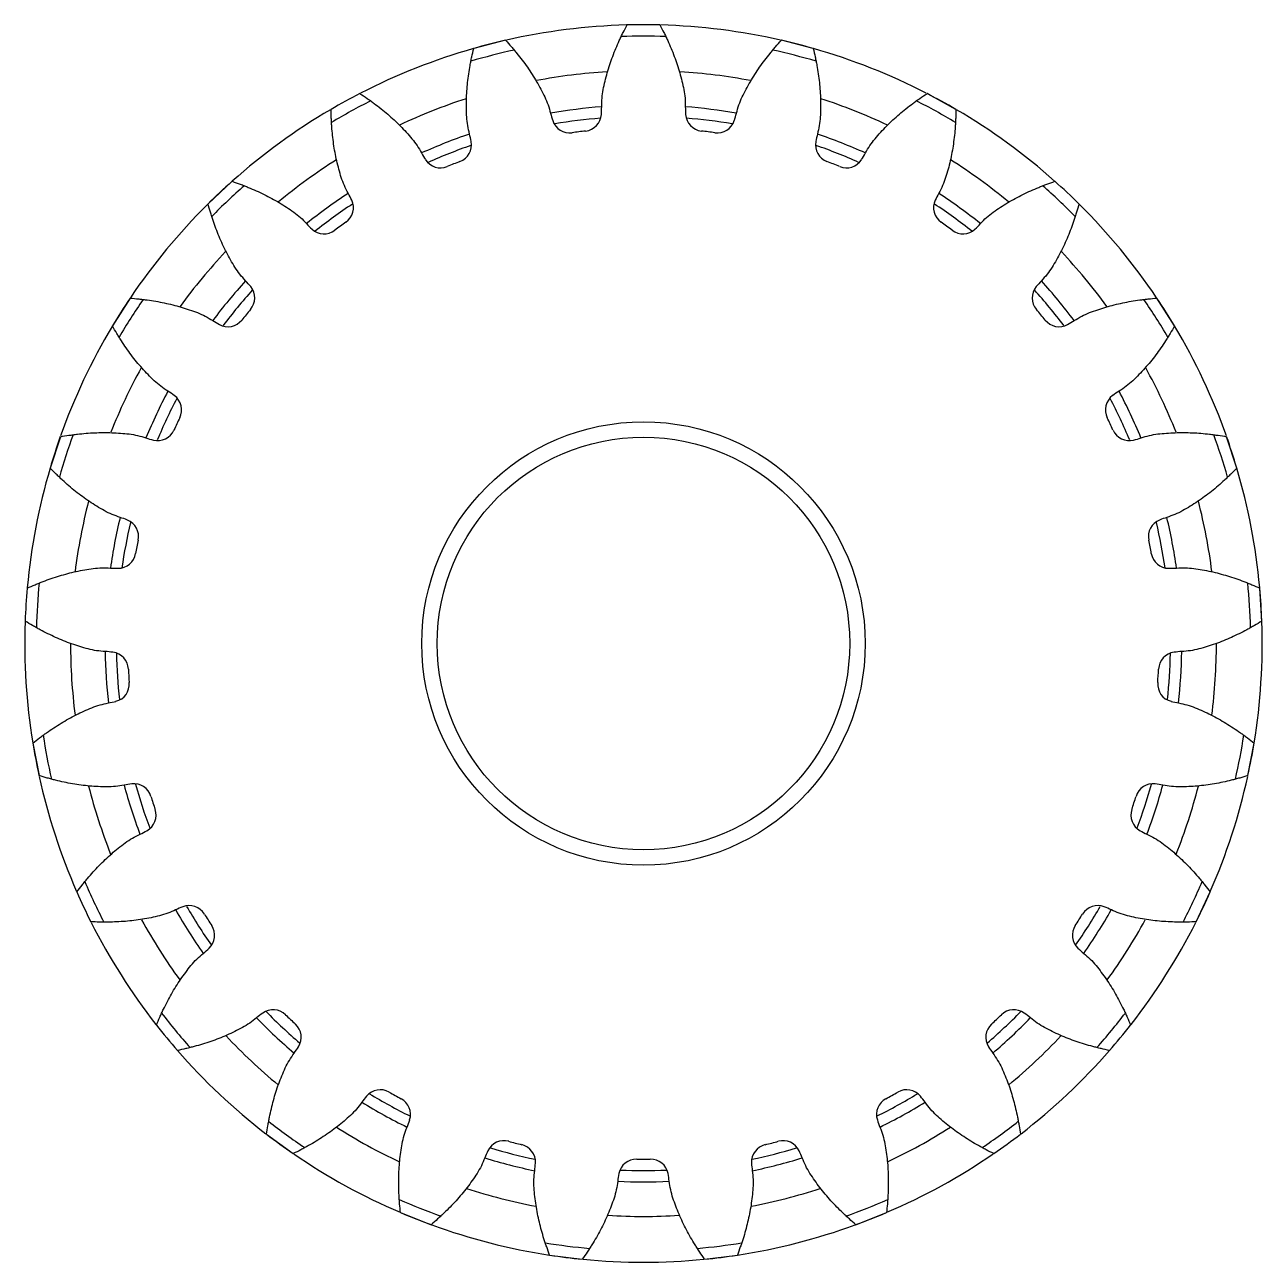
# Model space of a CAD drawing. Header units: inches. Extents: x 0.9 to 97.5, y -1.2 to 16.7.
# Drawn here: x 15.284 to 17.534, y 13.581 to 15.831 of the extents above; entities that cross this region are included whole.
import ezdxf

# ---------------------------------------------------------------- set-up
doc = ezdxf.new("R2010")
doc.units = ezdxf.units.IN
doc.header["$MEASUREMENT"] = 0

msp = doc.modelspace()

# ---------------------------------------------------------------- linework, layer by layer
at = {"color": 7, "linetype": 'Continuous'}
for p, q in [((16.439, 15.8311), (16.3791, 15.8311)), ((16.1584, 15.8032), (16.1003, 15.7883)), ((16.7178, 15.7883), (16.6597, 15.8032)), ((16.9771, 15.6775), (16.9245, 15.7064)), ((15.6611, 15.5468), (15.6173, 15.5057)), ((15.4756, 15.3344), (15.4434, 15.2838)), ((17.3746, 15.2838), (17.3425, 15.3344)), ((15.3488, 15.0825), (15.3302, 15.0255)), ((17.4879, 15.0255), (17.4693, 15.0825)), ((17.5333, 14.7472), (17.5295, 14.807)), ((15.2987, 14.5252), (15.31, 14.4663)), ((17.5081, 14.4663), (17.5193, 14.5252)), ((17.4138, 14.2005), (17.4394, 14.2548)), ((15.7238, 13.8143), (15.7723, 13.779)), ((15.9672, 13.6719), (16.0229, 13.6498)), ((16.7952, 13.6498), (16.8509, 13.6719)), ((16.2383, 13.5945), (16.2978, 13.587)), ((16.5202, 13.587), (16.5797, 13.5945))]:
    msp.add_line(p, q, dxfattribs=at)
for radius in [0.4031, 0.375]:
    msp.add_circle((16.409, 14.7065), radius, dxfattribs=at)
at = {"color": 40, "linetype": 'Continuous'}
for radius, start, end in [(1.125, 91.5814, 102.7907), (1.125, 77.2092, 88.4186), (1.125, 105.9424, 117.2025), (1.125, 62.7974, 74.0576), (1.0417, 93.6443, 100.765), (1.0417, 79.2349, 86.3556), (1.0417, 108.0286, 115.1938), (1.0417, 64.8058, 71.9712), (1.125, 120.3921, 131.6473), (0.9788, 94.4556, 99.9304), (0.9583, 94.6629, 99.683), (0.9788, 80.0696, 85.5444), (0.9583, 80.317, 85.3371), (1.125, 48.3527, 59.6079), (0.9788, 108.8637, 114.3351), (0.9788, 65.6649, 71.1363), (0.9583, 109.1023, 114.0928), (0.9583, 65.9072, 70.8977), (1.0417, 122.3994, 129.5766), (1.0417, 50.4231, 57.6002), (1.125, 134.8098, 146.0276), (0.9788, 123.2697, 128.7455), (0.9583, 123.519, 128.5492), (0.9583, 51.4508, 56.481), (0.9788, 51.2544, 56.7302), (1.125, 33.9724, 45.1901), (1.0417, 136.8312, 143.9564), (1.0417, 36.0435, 43.1686), (0.9788, 137.6588, 143.1309), (0.9583, 137.8738, 142.8859), (0.9583, 37.1141, 42.1262), (0.9788, 36.8691, 42.3412), (1.125, 149.1891, 160.3924), (1.125, 19.6075, 30.8109), (1.0417, 151.2443, 158.3619), (1.0417, 21.6379, 28.7556), (0.9788, 152.0623, 157.5339), (0.9788, 22.4661, 27.9376), (0.9583, 152.2966, 157.2886), (0.9583, 22.7114, 27.7034), (1.125, 163.5275, 174.7981), (1.125, 5.2018, 16.4725), (1.0417, 165.6332, 172.7879), (1.0417, 7.2118, 14.3666), (0.9788, 166.4696, 171.9443), (0.9583, 166.7199, 171.7413), (0.9583, 8.2587, 13.2801), (0.9788, 8.0556, 13.5303), (1.125, 177.9858, 189.2378), (1.125, 350.7622, 2.0141), (1.0417, 180, 187.1828), (1.0417, 352.8168, 0), (0.9788, 180.8615, 186.3317), (0.9583, 181.0834, 186.0898), (0.9583, 353.9102, 358.9166), (0.9788, 353.6683, 359.1384), (1.125, 192.4093, 203.6379), (1.0417, 194.4271, 201.5578), (0.9788, 195.261, 200.7329), (0.9583, 195.4903, 200.4853), (0.9583, 339.5147, 344.5097), (0.9788, 339.2671, 344.739), (1.0417, 338.4421, 345.5727), (1.125, 336.3621, 347.5906), (0.9788, 209.6693, 215.1431), (0.9583, 209.9199, 214.9325), (0.9583, 325.0675, 330.0801), (0.9788, 324.8569, 330.3307), (1.125, 206.7955, 217.9953), (1.0417, 208.8436, 215.9594), (1.0417, 324.0404, 331.1563), (1.125, 322.0047, 333.2045), (0.9788, 224.0638, 229.5328), (0.9583, 224.2918, 229.2948), (0.9583, 310.7052, 315.7082), (0.9788, 310.4672, 315.9361), (1.0417, 223.2369, 230.3824), (1.0417, 309.6174, 316.7629), (1.125, 221.1275, 232.3946), (1.125, 307.6053, 318.8725), (0.9583, 238.6833, 243.6827), (0.9583, 296.3173, 301.3167), (0.9788, 238.4596, 243.9319), (0.9788, 296.068, 301.5404), (1.0417, 237.6014, 244.79), (1.0417, 295.2096, 302.3982), (1.125, 235.5788, 246.8291), (0.9788, 252.8688, 258.3417), (0.9583, 253.1191, 258.1243), (0.9583, 281.8757, 286.8809), (0.9788, 281.6582, 287.1312), (1.125, 293.1709, 304.4212), (0.9583, 267.4991, 272.5009), (0.9788, 267.2657, 272.7343), (1.0417, 252.0225, 259.16), (1.0417, 280.8399, 287.9773), (1.0417, 266.4423, 273.5576), (1.125, 250.0078, 261.2496), (1.125, 278.7504, 289.9921), (1.125, 264.4007, 275.5993)]:
    msp.add_arc((16.409, 14.7065), radius, start, end, dxfattribs=at)
at = {"color": 7, "linetype": 'Continuous'}
for centre, radius, start, end in [((16.409, 14.7065), 1.125, 88.4725, 91.5275), ((16.409, 14.7065), 1.125, 102.8725, 105.9275), ((16.409, 14.7065), 1.1042, 87.8888, 92.1112), ((16.409, 14.7065), 1.125, 74.0725, 77.1275), ((16.409, 14.7065), 1.1042, 102.2888, 106.5112), ((16.409, 14.7065), 1.1042, 73.4888, 77.7112), ((16.409, 14.7065), 1.125, 117.2725, 120.3275), ((16.409, 14.7065), 1.125, 59.6725, 62.7275), ((16.409, 14.7065), 1.1042, 116.6888, 120.9112), ((16.409, 14.7065), 1.1042, 59.0888, 63.3112), ((16.3002, 15.6705), 0.0325, 276.4437, 356.1034), ((16.5179, 15.6705), 0.0325, 183.8966, 263.5563), ((16.2748, 15.6673), 0.0325, 198.2966, 277.9563), ((16.409, 14.7065), 0.9377, 96.4437, 97.9563), ((16.409, 14.7065), 0.9377, 82.0437, 83.5563), ((16.5433, 15.6673), 0.0325, 262.0437, 341.7034), ((16.0638, 15.6132), 0.0325, 290.8437, 10.5034), ((16.7542, 15.6132), 0.0325, 169.4966, 249.1563), ((16.04, 15.6037), 0.0325, 212.6966, 292.3563), ((16.409, 14.7065), 0.9377, 110.8437, 112.3563), ((16.409, 14.7065), 0.9377, 67.6437, 69.1563), ((16.7781, 15.6037), 0.0325, 247.6437, 327.3034), ((16.409, 14.7065), 1.125, 131.6725, 134.7275), ((16.409, 14.7065), 1.1042, 131.0888, 135.3112), ((16.409, 14.7065), 1.1042, 44.6888, 48.9112), ((16.409, 14.7065), 1.125, 45.2725, 48.3275), ((15.8492, 15.4988), 0.0325, 305.2437, 24.9034), ((16.9689, 15.4988), 0.0325, 155.0966, 234.7563), ((15.8285, 15.4838), 0.0325, 227.0966, 306.7563), ((16.409, 14.7065), 0.9377, 125.2437, 126.7563), ((16.409, 14.7065), 0.9377, 53.2437, 54.7563), ((16.9896, 15.4838), 0.0325, 233.2437, 312.9034), ((15.6697, 15.3347), 0.0325, 319.6437, 39.3034), ((17.1483, 15.3347), 0.0325, 140.6966, 220.3563), ((16.409, 14.7065), 1.125, 146.0725, 149.1275), ((16.409, 14.7065), 1.1042, 145.4888, 149.7112), ((16.409, 14.7065), 1.1042, 30.2888, 34.5112), ((16.409, 14.7065), 1.125, 30.8725, 33.9275), ((16.409, 14.7065), 0.9377, 139.6437, 141.1563), ((16.409, 14.7065), 0.9377, 38.8437, 40.3563), ((15.6534, 15.315), 0.0325, 241.4966, 321.1563), ((17.1647, 15.315), 0.0325, 218.8437, 298.5034), ((15.5367, 15.1311), 0.0325, 334.0437, 53.7034), ((17.2813, 15.1311), 0.0325, 126.2966, 205.9563), ((16.409, 14.7065), 0.9377, 154.0437, 155.5563), ((16.409, 14.7065), 0.9377, 24.4437, 25.9563), ((16.409, 14.7065), 1.125, 160.4725, 163.5275), ((16.409, 14.7065), 1.1042, 159.8888, 164.1112), ((15.5258, 15.1079), 0.0325, 255.8966, 335.5563), ((17.2923, 15.1079), 0.0325, 204.4437, 284.1034), ((16.409, 14.7065), 1.1042, 15.8888, 20.1112), ((16.409, 14.7065), 1.125, 16.4725, 19.5275), ((15.4585, 14.9008), 0.0325, 348.4437, 68.1034), ((17.3595, 14.9008), 0.0325, 111.8966, 191.5563), ((16.409, 14.7065), 0.9377, 168.4437, 169.9563), ((16.409, 14.7065), 0.9377, 10.0437, 11.5563), ((15.4537, 14.8757), 0.0325, 270.2966, 349.9563), ((17.3643, 14.8757), 0.0325, 190.0437, 269.7034), ((16.409, 14.7065), 1.125, 174.8725, 177.9275), ((16.409, 14.7065), 1.1042, 174.2888, 178.5112), ((16.409, 14.7065), 1.1042, 1.4888, 5.7112), ((16.409, 14.7065), 1.125, 2.0725, 5.1275), ((15.4401, 14.6583), 0.0325, 2.8437, 82.5034), ((17.378, 14.6583), 0.0325, 97.4966, 177.1563), ((16.409, 14.7065), 0.9377, 182.8437, 184.3563), ((16.409, 14.7065), 0.9377, 355.6437, 357.1563), ((15.4417, 14.6328), 0.0325, 284.6966, 4.3563), ((17.3764, 14.6328), 0.0325, 175.6437, 255.3034), ((16.409, 14.7065), 1.1042, 188.6888, 192.9112), ((16.409, 14.7065), 1.1042, 347.0888, 351.3112), ((16.409, 14.7065), 1.125, 189.2725, 192.3275), ((16.409, 14.7065), 1.125, 347.6725, 350.7275), ((15.4825, 14.4189), 0.0325, 17.2437, 96.9034), ((17.3356, 14.4189), 0.0325, 83.0966, 162.7563), ((16.409, 14.7065), 0.9377, 197.2437, 198.7563), ((16.409, 14.7065), 0.9377, 341.2437, 342.7563), ((15.4904, 14.3945), 0.0325, 299.0966, 18.7563), ((17.3277, 14.3945), 0.0325, 161.2437, 240.9034), ((16.409, 14.7065), 1.1042, 203.0888, 207.3112), ((16.409, 14.7065), 1.1042, 332.6888, 336.9112), ((16.409, 14.7065), 1.125, 203.6725, 206.7275), ((16.409, 14.7065), 1.125, 333.2725, 336.3275), ((15.5831, 14.1975), 0.0325, 31.6437, 111.3034), ((17.235, 14.1975), 0.0325, 68.6966, 148.3563), ((16.409, 14.7065), 0.9377, 211.6437, 213.1563), ((16.409, 14.7065), 0.9377, 326.8437, 328.3563), ((15.5968, 14.1759), 0.0325, 313.4966, 33.1563), ((17.2213, 14.1759), 0.0325, 146.8437, 226.5034), ((15.7356, 14.0081), 0.0325, 46.0437, 125.7034), ((17.0824, 14.0081), 0.0325, 54.2966, 133.9563), ((16.409, 14.7065), 1.1042, 217.4888, 221.7112), ((16.409, 14.7065), 0.9377, 226.0437, 227.5563), ((16.409, 14.7065), 0.9377, 312.4437, 313.9563), ((16.409, 14.7065), 1.1042, 318.2888, 322.5112), ((16.409, 14.7065), 1.125, 218.0725, 221.1275), ((15.7543, 13.9906), 0.0325, 327.8966, 47.5563), ((17.0638, 13.9906), 0.0325, 132.4437, 212.1034), ((16.409, 14.7065), 1.125, 318.8725, 321.9275), ((15.9305, 13.8626), 0.0325, 60.4437, 140.1034), ((16.409, 14.7065), 0.9377, 240.4437, 241.9563), ((16.409, 14.7065), 0.9377, 298.0437, 299.5563), ((16.8876, 13.8626), 0.0325, 39.8966, 119.5563), ((15.9529, 13.8502), 0.0325, 342.2966, 61.9563), ((16.8652, 13.8502), 0.0325, 118.0437, 197.7034), ((16.409, 14.7065), 1.1042, 231.8888, 236.1112), ((16.409, 14.7065), 1.1042, 303.8888, 308.1112), ((16.409, 14.7065), 1.125, 232.4725, 235.5275), ((16.1554, 13.7701), 0.0325, 74.8437, 154.5034), ((16.409, 14.7065), 0.9377, 254.8437, 256.3563), ((16.1802, 13.7637), 0.0325, 356.6966, 76.3563), ((16.6379, 13.7637), 0.0325, 103.6437, 183.3034), ((16.409, 14.7065), 0.9377, 283.6437, 285.1563), ((16.6627, 13.7701), 0.0325, 25.4966, 105.1563), ((16.409, 14.7065), 1.125, 304.4725, 307.5275), ((16.3962, 13.7364), 0.0325, 89.2437, 168.9034), ((16.409, 14.7065), 0.9377, 269.2437, 270.7563), ((16.4219, 13.7364), 0.0325, 11.0966, 90.7563), ((16.409, 14.7065), 1.1042, 246.2888, 250.5112), ((16.409, 14.7065), 1.1042, 289.4888, 293.7112), ((16.409, 14.7065), 1.125, 246.8725, 249.9275), ((16.409, 14.7065), 1.125, 290.0725, 293.1275), ((16.409, 14.7065), 1.1042, 260.6888, 264.9112), ((16.409, 14.7065), 1.1042, 275.0888, 279.3112), ((16.409, 14.7065), 1.125, 261.2725, 264.3275), ((16.409, 14.7065), 1.125, 275.6725, 278.7275)]:
    msp.add_arc(centre, radius, start, end, dxfattribs=at)
for points, start_tangent, end_tangent in [([(16.3684, 15.8099), (16.3719, 15.8171), (16.3791, 15.8311)], (0.005114, 0.010706), (0.005562, 0.010479)), ([(16.439, 15.8311), (16.4462, 15.8171), (16.4497, 15.8099)], (0.005562, -0.010479), (0.005114, -0.010706)), ([(16.1584, 15.8032), (16.1688, 15.7915), (16.174, 15.7853)], (0.007993, -0.008767), (0.007616, -0.009097)), ([(16.3326, 15.6683), (16.333, 15.6824), (16.3336, 15.6981), (16.3358, 15.7136), (16.3392, 15.7289), (16.3432, 15.7441), (16.3478, 15.7591), (16.353, 15.774), (16.3588, 15.7886), (16.3651, 15.8029), (16.3684, 15.8099)], (0.005005, 0.073481), (0.031766, 0.066499)), ([(16.4497, 15.8099), (16.453, 15.8029), (16.4593, 15.7886), (16.4651, 15.774), (16.4703, 15.7591), (16.4749, 15.7441), (16.4789, 15.7289), (16.4823, 15.7136), (16.4845, 15.6981), (16.4851, 15.6824), (16.4855, 15.6683)], (0.031766, -0.066499), (0.005005, -0.073481)), ([(16.6441, 15.7853), (16.6492, 15.7915), (16.6597, 15.8032)], (0.007616, 0.009097), (0.007993, 0.008767)), ([(16.0952, 15.7651), (16.0968, 15.773), (16.1003, 15.7883)], (0.002291, 0.011641), (0.002781, 0.011533)), ([(16.174, 15.7853), (16.1789, 15.7794), (16.1886, 15.7671), (16.1979, 15.7544), (16.2066, 15.7413), (16.2148, 15.7279), (16.2225, 15.7142), (16.2295, 15.7002), (16.2355, 15.6857), (16.24, 15.6706), (16.2439, 15.6571)], (0.047306, -0.05651), (0.023122, -0.069928)), ([(16.5742, 15.6571), (16.5781, 15.6706), (16.5826, 15.6857), (16.5885, 15.7002), (16.5956, 15.7142), (16.6033, 15.7279), (16.6115, 15.7413), (16.6202, 15.7544), (16.6295, 15.7671), (16.6392, 15.7794), (16.6441, 15.7853)], (0.023122, 0.069928), (0.047306, 0.05651)), ([(16.7178, 15.7883), (16.7212, 15.773), (16.7229, 15.7651)], (0.002781, -0.011533), (0.002291, -0.011641)), ([(16.0958, 15.6191), (16.0927, 15.6328), (16.0894, 15.6481), (16.0876, 15.6637), (16.0871, 15.6794), (16.0872, 15.6951), (16.0879, 15.7108), (16.0893, 15.7265), (16.0913, 15.7421), (16.0938, 15.7576), (16.0952, 15.7651)], (-0.013426, 0.072417), (0.01423, 0.07231)), ([(16.7229, 15.7651), (16.7243, 15.7576), (16.7268, 15.7421), (16.7288, 15.7265), (16.7302, 15.7108), (16.7309, 15.6951), (16.731, 15.6794), (16.7305, 15.6637), (16.7287, 15.6481), (16.7254, 15.6328), (16.7223, 15.6191)], (0.01423, -0.07231), (-0.013426, -0.072417)), ([(15.8935, 15.7064), (15.9066, 15.6976), (15.9131, 15.693)], (0.009922, -0.006504), (0.009639, -0.006918)), ([(16.905, 15.693), (16.9115, 15.6976), (16.9245, 15.7064)], (0.009639, 0.006918), (0.009922, 0.006504)), ([(15.9131, 15.693), (15.9193, 15.6885), (15.9318, 15.6789), (15.9439, 15.6689), (15.9556, 15.6584), (15.9669, 15.6475), (15.9777, 15.6361), (15.9881, 15.6243), (15.9975, 15.6118), (16.0055, 15.5983), (16.0127, 15.5862)], (0.059873, -0.04297), (0.039786, -0.061981)), ([(16.8054, 15.5862), (16.8126, 15.5983), (16.8206, 15.6118), (16.83, 15.6243), (16.8404, 15.6361), (16.8512, 15.6475), (16.8625, 15.6584), (16.8742, 15.6689), (16.8863, 15.6789), (16.8988, 15.6885), (16.905, 15.693)], (0.039786, 0.061981), (0.059873, 0.04297)), ([(15.8418, 15.6538), (15.8414, 15.6618), (15.841, 15.6775)], (-0.000676, 0.011845), (-0.000175, 0.011863)), ([(16.9771, 15.6775), (16.9767, 15.6618), (16.9763, 15.6538)], (-0.000175, -0.011863), (-0.000676, -0.011845)), ([(15.8787, 15.5125), (15.8723, 15.525), (15.8652, 15.5391), (15.8596, 15.5537), (15.8552, 15.5688), (15.8514, 15.584), (15.8482, 15.5994), (15.8457, 15.6149), (15.8437, 15.6305), (15.8423, 15.6461), (15.8418, 15.6538)], (-0.031014, 0.066803), (-0.0042, 0.073577)), ([(16.9763, 15.6538), (16.9758, 15.6461), (16.9744, 15.6305), (16.9724, 15.6149), (16.9699, 15.5994), (16.9667, 15.584), (16.9629, 15.5688), (16.9584, 15.5537), (16.9529, 15.5391), (16.9458, 15.525), (16.9394, 15.5125)], (-0.0042, -0.073577), (-0.031014, -0.066803)), ([(15.6611, 15.5468), (15.6759, 15.5415), (15.6834, 15.5387)], (0.011228, -0.003832), (0.011056, -0.004303)), ([(15.6834, 15.5387), (15.6905, 15.5358), (15.7049, 15.5297), (15.7192, 15.523), (15.7331, 15.5158), (15.7467, 15.508), (15.7601, 15.4997), (15.773, 15.4908), (15.7853, 15.481), (15.7964, 15.4699), (15.8064, 15.46)], (0.068678, -0.026731), (0.05395, -0.050139)), ([(17.0117, 15.46), (17.0217, 15.4699), (17.0328, 15.481), (17.0451, 15.4908), (17.058, 15.4997), (17.0713, 15.508), (17.085, 15.5158), (17.0989, 15.523), (17.1131, 15.5297), (17.1276, 15.5358), (17.1347, 15.5387)], (0.05395, 0.050139), (0.068678, 0.026731)), ([(17.1347, 15.5387), (17.1422, 15.5415), (17.157, 15.5468)], (0.011056, 0.004303), (0.011228, 0.003832)), ([(15.6241, 15.483), (15.6217, 15.4907), (15.6173, 15.5057)], (-0.003601, 0.011305), (-0.003119, 0.011446)), ([(17.2007, 15.5057), (17.1964, 15.4907), (17.194, 15.483)], (-0.003119, -0.011446), (-0.003601, -0.011305)), ([(15.6949, 15.3553), (15.6856, 15.3658), (15.6753, 15.3777), (15.6662, 15.3905), (15.6582, 15.404), (15.6507, 15.4178), (15.6438, 15.4319), (15.6375, 15.4463), (15.6317, 15.4609), (15.6264, 15.4757), (15.6241, 15.483)], (-0.046653, 0.056992), (-0.022365, 0.070221)), ([(17.194, 15.483), (17.1917, 15.4757), (17.1864, 15.4609), (17.1806, 15.4463), (17.1743, 15.4319), (17.1674, 15.4178), (17.1599, 15.404), (17.1519, 15.3905), (17.1428, 15.3777), (17.1325, 15.3658), (17.1232, 15.3553)], (-0.022365, -0.070221), (-0.046653, -0.056992)), ([(15.4756, 15.3344), (15.4912, 15.333), (15.4992, 15.3321)], (0.011828, -0.000919), (0.011779, -0.001418)), ([(15.4992, 15.3321), (15.5068, 15.3311), (15.5223, 15.3287), (15.5378, 15.3258), (15.5531, 15.3222), (15.5682, 15.3181), (15.5832, 15.3134), (15.598, 15.308), (15.6123, 15.3015), (15.6258, 15.2936), (15.6379, 15.2864)], (0.073168, -0.008811), (0.064724, -0.035147)), ([(17.1802, 15.2864), (17.1923, 15.2936), (17.2058, 15.3015), (17.2201, 15.308), (17.2349, 15.3134), (17.2499, 15.3181), (17.265, 15.3222), (17.2803, 15.3258), (17.2957, 15.3287), (17.3113, 15.3311), (17.3189, 15.3321)], (0.064724, 0.035147), (0.073168, 0.008811)), ([(17.3189, 15.3321), (17.3269, 15.333), (17.3425, 15.3344)], (0.011779, 0.001418), (0.011828, 0.000919)), ([(15.4556, 15.2634), (15.4514, 15.2702), (15.4434, 15.2838)], (-0.006299, 0.010054), (-0.005868, 0.010311)), ([(17.3746, 15.2838), (17.3667, 15.2702), (17.3625, 15.2634)], (-0.005868, -0.010311), (-0.006299, -0.010054)), ([(15.556, 15.1573), (15.5443, 15.1652), (15.5314, 15.1741), (15.5194, 15.1843), (15.5083, 15.1953), (15.4976, 15.2069), (15.4874, 15.2188), (15.4777, 15.2311), (15.4685, 15.2439), (15.4597, 15.2569), (15.4556, 15.2634)], (-0.05936, 0.043599), (-0.039126, 0.062453)), ([(17.3625, 15.2634), (17.3584, 15.2569), (17.3496, 15.2439), (17.3404, 15.2311), (17.3307, 15.2188), (17.3205, 15.2069), (17.3098, 15.1953), (17.2987, 15.1843), (17.2867, 15.1741), (17.2737, 15.1652), (17.2621, 15.1573)], (-0.039126, -0.062453), (-0.05936, -0.043599)), ([(15.3488, 15.0825), (15.3643, 15.085), (15.3722, 15.0861)], (0.011685, 0.002051), (0.011762, 0.001555)), ([(15.3722, 15.0861), (15.3798, 15.0871), (15.3955, 15.0887), (15.4111, 15.0896), (15.4268, 15.09), (15.4425, 15.0898), (15.4582, 15.0889), (15.4738, 15.0874), (15.4893, 15.0847), (15.5044, 15.0803), (15.5179, 15.0764)], (0.073061, 0.009662), (0.071431, -0.017947)), ([(17.3002, 15.0764), (17.3137, 15.0803), (17.3288, 15.0847), (17.3442, 15.0874), (17.3599, 15.0889), (17.3756, 15.0898), (17.3913, 15.09), (17.407, 15.0896), (17.4226, 15.0887), (17.4383, 15.0871), (17.4459, 15.0861)], (0.071431, 0.017947), (0.073061, -0.009662)), ([(17.4459, 15.0861), (17.4538, 15.085), (17.4693, 15.0825)], (0.011762, -0.001555), (0.011685, -0.002051)), ([(15.3471, 15.0088), (15.3413, 15.0143), (15.3302, 15.0255)], (-0.008601, 0.008172), (-0.008248, 0.008528)), ([(15.4707, 14.931), (15.4574, 14.9358), (15.4427, 14.9411), (15.4286, 14.948), (15.415, 14.956), (15.4018, 14.9645), (15.389, 14.9735), (15.3765, 14.983), (15.3644, 14.9931), (15.3527, 15.0035), (15.3471, 15.0088)], (-0.068338, 0.027467), (-0.053428, 0.05076)), ([(17.471, 15.0088), (17.4654, 15.0035), (17.4537, 14.9931), (17.4416, 14.983), (17.4291, 14.9735), (17.4163, 14.9645), (17.4031, 14.956), (17.3895, 14.948), (17.3754, 14.9411), (17.3607, 14.9358), (17.3474, 14.931)], (-0.053428, -0.05076), (-0.068338, -0.027467)), ([(17.4879, 15.0255), (17.4768, 15.0143), (17.471, 15.0088)], (-0.008248, -0.008528), (-0.008601, -0.008172)), ([(15.3104, 14.8164), (15.3175, 14.8192), (15.3323, 14.8246), (15.3472, 14.8294), (15.3623, 14.8337), (15.3776, 14.8374), (15.393, 14.8404), (15.4085, 14.8428), (15.4242, 14.844), (15.4399, 14.8436), (15.4539, 14.8432)], (0.068362, 0.027528), (0.07365, 0.000381)), ([(17.3642, 14.8432), (17.3782, 14.8436), (17.3939, 14.844), (17.4096, 14.8428), (17.4251, 14.8404), (17.4405, 14.8374), (17.4558, 14.8337), (17.4709, 14.8294), (17.4858, 14.8246), (17.5006, 14.8192), (17.5077, 14.8164)], (0.07365, -0.000381), (0.068362, -0.027528)), ([(15.2885, 14.807), (15.3029, 14.8133), (15.3104, 14.8164)], (0.010808, 0.004893), (0.011006, 0.004432)), ([(17.5077, 14.8164), (17.5151, 14.8133), (17.5295, 14.807)], (0.011006, -0.004432), (0.010808, -0.004893)), ([(15.3053, 14.7352), (15.2983, 14.7391), (15.2848, 14.7472)], (-0.010363, 0.005776), (-0.010109, 0.006209)), ([(17.5333, 14.7472), (17.5198, 14.7391), (17.5128, 14.7352)], (-0.010109, -0.006209), (-0.010363, -0.005776)), ([(15.4443, 14.6906), (15.4303, 14.6919), (15.4147, 14.6934), (15.3993, 14.6966), (15.3842, 14.7009), (15.3693, 14.7059), (15.3546, 14.7114), (15.3402, 14.7176), (15.3259, 14.7243), (15.312, 14.7315), (15.3053, 14.7352)], (-0.073022, 0.009609), (-0.064373, 0.035879)), ([(17.5128, 14.7352), (17.5061, 14.7315), (17.4921, 14.7243), (17.4779, 14.7176), (17.4635, 14.7114), (17.4488, 14.7059), (17.4339, 14.7009), (17.4188, 14.6966), (17.4034, 14.6934), (17.3878, 14.6919), (17.3738, 14.6906)], (-0.064373, -0.035879), (-0.073022, -0.009609)), ([(15.3176, 14.5397), (15.3238, 14.5442), (15.3367, 14.5531), (15.35, 14.5615), (15.3635, 14.5694), (15.3774, 14.5768), (15.3916, 14.5835), (15.406, 14.5897), (15.4209, 14.5948), (15.4362, 14.5983), (15.4499, 14.6013)], (0.059369, 0.043664), (0.071242, 0.018685)), ([(17.3682, 14.6013), (17.3819, 14.5983), (17.3972, 14.5948), (17.4121, 14.5897), (17.4265, 14.5835), (17.4407, 14.5768), (17.4545, 14.5694), (17.4681, 14.5615), (17.4814, 14.5531), (17.4943, 14.5442), (17.5005, 14.5397)], (0.071242, -0.018685), (0.059369, -0.043664)), ([(15.2987, 14.5252), (15.3111, 14.5349), (15.3176, 14.5397)], (0.009251, 0.007427), (0.009558, 0.007029)), ([(17.5005, 14.5397), (17.507, 14.5349), (17.5193, 14.5252)], (0.009558, -0.007029), (0.009251, -0.007427)), ([(15.3328, 14.4598), (15.3251, 14.4619), (15.31, 14.4663)], (-0.011474, 0.003017), (-0.011336, 0.0035)), ([(15.4786, 14.4512), (15.4647, 14.4489), (15.4492, 14.4466), (15.4335, 14.4458), (15.4178, 14.4462), (15.4021, 14.4473), (15.3865, 14.4491), (15.371, 14.4514), (15.3555, 14.4544), (15.3402, 14.4579), (15.3328, 14.4598)], (-0.073117, -0.008853), (-0.071274, 0.018743)), ([(17.4853, 14.4598), (17.4778, 14.4579), (17.4625, 14.4544), (17.4471, 14.4514), (17.4316, 14.4491), (17.416, 14.4473), (17.4003, 14.4462), (17.3846, 14.4458), (17.3689, 14.4466), (17.3534, 14.4489), (17.3395, 14.4512)], (-0.071274, -0.018743), (-0.073117, 0.008853)), ([(17.5081, 14.4663), (17.493, 14.4619), (17.4853, 14.4598)], (-0.011336, -0.0035), (-0.011474, -0.003017)), ([(15.3933, 14.2735), (15.3982, 14.2794), (15.4086, 14.2912), (15.4193, 14.3027), (15.4305, 14.3137), (15.4421, 14.3243), (15.4541, 14.3344), (15.4666, 14.344), (15.4797, 14.3526), (15.4937, 14.3597), (15.5062, 14.3661)], (0.046645, 0.057057), (0.064357, 0.035815)), ([(17.3119, 14.3661), (17.3244, 14.3597), (17.3384, 14.3526), (17.3515, 14.344), (17.364, 14.3344), (17.376, 14.3243), (17.3876, 14.3137), (17.3988, 14.3027), (17.4095, 14.2912), (17.4199, 14.2794), (17.4248, 14.2735)], (0.064357, -0.035815), (0.046645, -0.057057)), ([(15.3787, 14.2548), (15.3883, 14.2672), (15.3933, 14.2735)], (0.007114, 0.009494), (0.007509, 0.009185)), ([(17.4248, 14.2735), (17.4298, 14.2672), (17.4394, 14.2548)], (0.007509, -0.009185), (0.007114, -0.009494)), ([(15.5713, 14.2278), (15.5584, 14.2222), (15.544, 14.216), (15.529, 14.2114), (15.5136, 14.2079), (15.4982, 14.2051), (15.4826, 14.2028), (15.467, 14.2013), (15.4513, 14.2003), (15.4356, 14.1999), (15.428, 14.1999)], (-0.068619, -0.026758), (-0.073695, 0.000429)), ([(17.3901, 14.1999), (17.3824, 14.1999), (17.3667, 14.2003), (17.3511, 14.2013), (17.3354, 14.2028), (17.3199, 14.2051), (17.3044, 14.2079), (17.2891, 14.2114), (17.2741, 14.216), (17.2597, 14.2222), (17.2468, 14.2278)], (-0.073695, -0.000429), (-0.068619, 0.026758)), ([(15.428, 14.1999), (15.4199, 14.2), (15.4042, 14.2005)], (-0.011864, 0.000069), (-0.01185, 0.000571)), ([(17.4138, 14.2005), (17.3981, 14.2), (17.3901, 14.1999)], (-0.01185, -0.000571), (-0.011864, -0.000069)), ([(15.5329, 14.0345), (15.5362, 14.0414), (15.5433, 14.0555), (15.5508, 14.0692), (15.5589, 14.0827), (15.5675, 14.0958), (15.5767, 14.1086), (15.5863, 14.121), (15.5969, 14.1326), (15.6087, 14.143), (15.6192, 14.1523)], (0.03099, 0.066864), (0.053428, 0.050695)), ([(17.1989, 14.1523), (17.2094, 14.143), (17.2212, 14.1326), (17.2318, 14.121), (17.2414, 14.1086), (17.2506, 14.0958), (17.2592, 14.0827), (17.2673, 14.0692), (17.2748, 14.0555), (17.2819, 14.0414), (17.2852, 14.0345)], (0.053428, -0.050695), (0.03099, -0.066864)), ([(15.5234, 14.0127), (15.5296, 14.0272), (15.5329, 14.0345)], (0.004529, 0.010965), (0.004989, 0.010764)), ([(15.7167, 14.0345), (15.7056, 14.0259), (15.6931, 14.0163), (15.6797, 14.0081), (15.6658, 14.0009), (15.6515, 13.9943), (15.637, 13.9883), (15.6223, 13.9829), (15.6073, 13.978), (15.5922, 13.9737), (15.5848, 13.9718)], (-0.059808, -0.042982), (-0.071487, -0.017912)), ([(17.2333, 13.9718), (17.2259, 13.9737), (17.2108, 13.978), (17.1958, 13.9829), (17.1811, 13.9883), (17.1666, 13.9943), (17.1523, 14.0009), (17.1383, 14.0081), (17.125, 14.0163), (17.1125, 14.0259), (17.1014, 14.0345)], (-0.071487, 0.017912), (-0.059808, 0.042982)), ([(17.2852, 14.0345), (17.2885, 14.0272), (17.2947, 14.0127)], (0.004989, -0.010764), (0.004529, -0.010965)), ([(15.7276, 13.8377), (15.729, 13.8453), (15.7324, 13.8606), (15.7363, 13.8758), (15.7407, 13.8909), (15.7458, 13.9057), (15.7515, 13.9204), (15.7578, 13.9348), (15.7652, 13.9486), (15.7739, 13.9616), (15.7818, 13.9733)], (0.013388, 0.07247), (0.039142, 0.062389)), ([(17.0362, 13.9733), (17.0442, 13.9616), (17.0529, 13.9486), (17.0603, 13.9348), (17.0666, 13.9204), (17.0723, 13.9057), (17.0773, 13.8909), (17.0818, 13.8758), (17.0857, 13.8606), (17.0891, 13.8453), (17.0905, 13.8377)], (0.039142, -0.062389), (0.013388, -0.07247)), ([(15.5848, 13.9718), (15.577, 13.9699), (15.5616, 13.9665)], (-0.011508, -0.002884), (-0.01162, -0.002394)), ([(17.2564, 13.9665), (17.2411, 13.9699), (17.2333, 13.9718)], (-0.01162, 0.002394), (-0.011508, 0.002884)), ([(15.9055, 13.8834), (15.8969, 13.8723), (15.8873, 13.8599), (15.8763, 13.8486), (15.8646, 13.8382), (15.8524, 13.8283), (15.8399, 13.8188), (15.8269, 13.8099), (15.8137, 13.8015), (15.8001, 13.7936), (15.7934, 13.7899)], (-0.04724, -0.056506), (-0.064786, -0.035127)), ([(17.0247, 13.7899), (17.018, 13.7936), (17.0044, 13.8015), (16.9912, 13.8099), (16.9782, 13.8188), (16.9657, 13.8283), (16.9535, 13.8382), (16.9417, 13.8486), (16.9308, 13.8599), (16.9212, 13.8723), (16.9125, 13.8834)], (-0.064786, 0.035127), (-0.04724, 0.056506)), ([(15.7238, 13.8143), (15.7262, 13.8298), (15.7276, 13.8377)], (0.00166, 0.011747), (0.002155, 0.011667)), ([(15.965, 13.6955), (15.9646, 13.7032), (15.964, 13.7189), (15.964, 13.7346), (15.9646, 13.7503), (15.9658, 13.7659), (15.9677, 13.7815), (15.9702, 13.797), (15.9739, 13.8123), (15.9791, 13.8271), (15.9839, 13.8403)], (-0.005055, 0.073523), (0.022397, 0.070163)), ([(16.8342, 13.8403), (16.839, 13.8271), (16.8442, 13.8123), (16.8479, 13.797), (16.8504, 13.7815), (16.8523, 13.7659), (16.8535, 13.7503), (16.8541, 13.7346), (16.8541, 13.7189), (16.8535, 13.7032), (16.8531, 13.6955)], (0.022397, -0.070163), (-0.005055, -0.073523)), ([(17.0905, 13.8377), (17.0919, 13.8298), (17.0943, 13.8143)], (0.002155, -0.011667), (0.00166, -0.011747)), ([(15.7934, 13.7899), (15.7863, 13.7861), (15.7723, 13.779)], (-0.01043, -0.005655), (-0.010659, -0.005209)), ([(16.1261, 13.784), (16.1205, 13.7711), (16.1142, 13.7568), (16.1064, 13.7431), (16.0976, 13.7301), (16.0883, 13.7174), (16.0785, 13.7052), (16.0682, 13.6933), (16.0574, 13.6819), (16.0463, 13.6708), (16.0407, 13.6656)], (-0.031704, -0.066479), (-0.054015, -0.050136)), ([(16.7774, 13.6656), (16.7718, 13.6708), (16.7607, 13.6819), (16.7499, 13.6933), (16.7396, 13.7052), (16.7298, 13.7174), (16.7205, 13.7301), (16.7117, 13.7431), (16.7039, 13.7568), (16.6976, 13.7711), (16.692, 13.784)], (-0.054015, 0.050136), (-0.031704, 0.066479)), ([(17.0458, 13.779), (17.0318, 13.7861), (17.0247, 13.7899)], (-0.010659, 0.005209), (-0.01043, 0.005655)), ([(16.2304, 13.6169), (16.228, 13.6242), (16.2236, 13.6392), (16.2197, 13.6544), (16.2163, 13.6698), (16.2136, 13.6853), (16.2116, 13.7008), (16.2101, 13.7165), (16.2099, 13.7322), (16.2113, 13.7478), (16.2126, 13.7618)], (-0.023181, 0.069956), (0.004244, 0.073529)), ([(16.6054, 13.7618), (16.6068, 13.7478), (16.6082, 13.7322), (16.608, 13.7165), (16.6065, 13.7008), (16.6045, 13.6853), (16.6018, 13.6698), (16.5984, 13.6544), (16.5945, 13.6392), (16.5901, 13.6242), (16.5877, 13.6169)], (0.004244, -0.073529), (-0.023181, -0.069956)), ([(16.3643, 13.7427), (16.3621, 13.7288), (16.3596, 13.7133), (16.3555, 13.6981), (16.3502, 13.6833), (16.3444, 13.6688), (16.3379, 13.6544), (16.3309, 13.6404), (16.3233, 13.6266), (16.3152, 13.6132), (16.3111, 13.6067)], (-0.014175, -0.072274), (-0.03985, -0.061993)), ([(16.507, 13.6067), (16.5029, 13.6132), (16.4948, 13.6266), (16.4872, 13.6404), (16.4802, 13.6544), (16.4737, 13.6688), (16.4679, 13.6833), (16.4626, 13.6981), (16.4585, 13.7133), (16.4559, 13.7288), (16.4537, 13.7427)], (-0.03985, 0.061993), (-0.014175, 0.072274)), ([(15.9672, 13.6719), (15.9656, 13.6875), (15.965, 13.6955)], (-0.001314, 0.011791), (-0.000814, 0.011836)), ([(16.8531, 13.6955), (16.8524, 13.6875), (16.8509, 13.6719)], (-0.000814, -0.011836), (-0.001314, -0.011791)), ([(16.0407, 13.6656), (16.0348, 13.6602), (16.0229, 13.6498)], (-0.008696, -0.008071), (-0.009029, -0.007696)), ([(16.7952, 13.6498), (16.7833, 13.6602), (16.7774, 13.6656)], (-0.009029, 0.007696), (-0.008696, 0.008071)), ([(16.2383, 13.5945), (16.233, 13.6093), (16.2304, 13.6169)], (-0.004205, 0.011094), (-0.003732, 0.011262)), ([(16.5877, 13.6169), (16.5851, 13.6093), (16.5797, 13.5945)], (-0.003732, -0.011262), (-0.004205, -0.011094)), ([(16.3111, 13.6067), (16.3067, 13.6), (16.2978, 13.587)], (-0.006415, -0.00998), (-0.006831, -0.0097)), ([(16.5202, 13.587), (16.5114, 13.6), (16.507, 13.6067)], (-0.006831, 0.0097), (-0.006415, 0.00998))]:
    msp.add_spline(points, degree=3, dxfattribs=dict(at, start_tangent=start_tangent, end_tangent=end_tangent))

doc.saveas('drawing.dxf')
